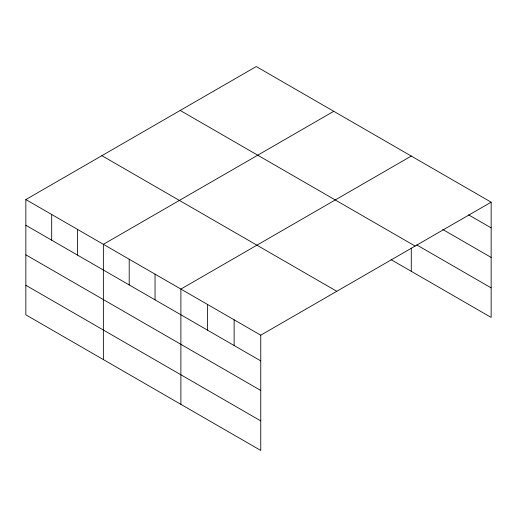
<?xml version="1.0" encoding="UTF-8"?>
<svg xmlns="http://www.w3.org/2000/svg" width="517" height="517" viewBox="0 0 517 517"><rect width="100%" height="100%" fill="white"/><g stroke="black" fill="none" stroke-linecap="round" stroke-linejoin="round"><path stroke-width="0.78" d="M391.033 259.624L491.15 317.432L491.15 202.173L256.245 66.551L25.85 199.568L25.85 314.827L260.755 450.449L260.755 335.19L25.85 199.568M333.762 111.304L103.368 244.321L103.368 359.586M411.28 156.063L180.885 289.081L180.885 404.339M260.755 335.19L491.15 202.173M468.622 214.865L491.15 227.874M442.681 229.445L491.15 257.427M416.747 244.916L491.15 287.879M180.213 110.451L415.119 246.066M101.881 155.675L336.787 291.291M25.85 225.27L260.755 360.892M25.85 254.829L260.755 390.445M25.85 285.274L260.755 420.896M411.28 248.154L411.28 271.322M234.13 319.823L234.13 345.524M207.511 304.448L207.511 330.15M155.048 274.159L155.048 299.866M129.205 259.243L129.205 284.945M77.531 229.406L77.531 255.107M51.687 214.49L51.687 240.192"/></g></svg>
